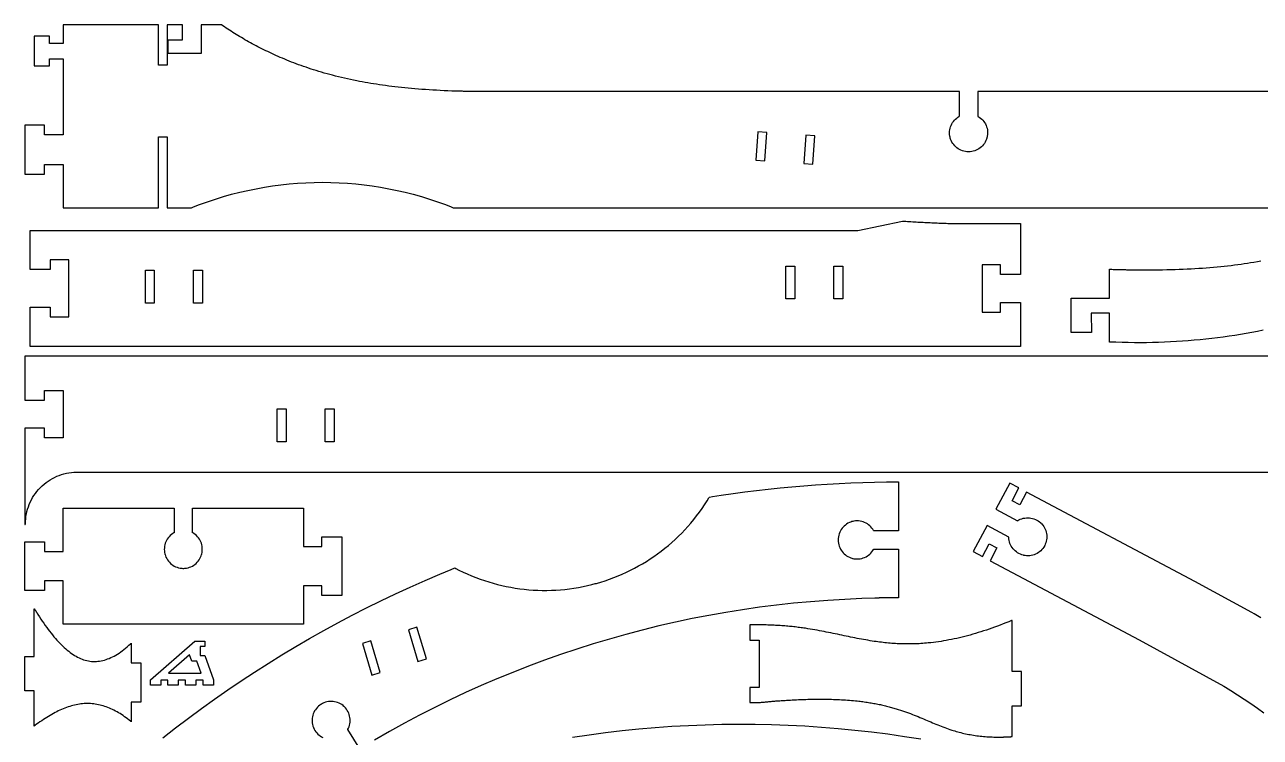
# Model space of a CAD drawing. Extents: x 0 to 398, y 0 to 295.
# Drawn here: x 0 to 257.1, y 146.8 to 295 of the extents above; entities that cross this region are included whole.
import ezdxf

# ---------------------------------------------------------------- set-up
doc = ezdxf.new("R2010")
doc.units = 0
doc.layers.get('0').update_dxf_attribs({"linetype": 'CONTINUOUS'})

msp = doc.modelspace()

# ---------------------------------------------------------------- linework, layer by layer
at = {"color": 0}
for points in [[(279.075, 281.092), (198.343, 281.092), (198.343, 275.974), (198.415, 275.933), (198.628, 275.799), (198.894, 275.601), (199.142, 275.386), (199.368, 275.153), (199.574, 274.904), (199.757, 274.64), (199.917, 274.362), (200.054, 274.074), (200.169, 273.774), (200.258, 273.467), (200.322, 273.151), (200.361, 272.831), (200.374, 272.506), (200.36, 272.179), (200.317, 271.85), (200.268, 271.604), (200.247, 271.522), (200.226, 271.442), (200.149, 271.203), (200.026, 270.894), (199.879, 270.601), (199.711, 270.324), (199.521, 270.063), (199.311, 269.819), (199.083, 269.594), (198.837, 269.388), (198.578, 269.203), (198.301, 269.039), (198.013, 268.897), (197.712, 268.779), (197.401, 268.685), (197.081, 268.617), (196.753, 268.575), (196.501, 268.561), (196.418, 268.561), (196.333, 268.561), (196.082, 268.575), (195.754, 268.617), (195.433, 268.685), (195.122, 268.779), (194.822, 268.897), (194.533, 269.039), (194.258, 269.203), (193.997, 269.388), (193.751, 269.594), (193.524, 269.819), (193.314, 270.063), (193.125, 270.324), (192.956, 270.601), (192.81, 270.894), (192.686, 271.203), (192.61, 271.442), (192.589, 271.522), (192.568, 271.604), (192.518, 271.85), (192.476, 272.179), (192.461, 272.506), (192.474, 272.831), (192.513, 273.151), (192.576, 273.467), (192.667, 273.774), (192.781, 274.074), (192.918, 274.362), (193.079, 274.64), (193.263, 274.904), (193.467, 275.153), (193.693, 275.386), (193.94, 275.601), (194.207, 275.799), (194.419, 275.933), (194.493, 275.974), (194.493, 281.092), (96.4486, 281.092), (96.244, 281.092), (96.0401, 281.093), (95.8367, 281.093), (95.6337, 281.093), (95.4312, 281.094), (95.2294, 281.096), (95.0282, 281.096), (94.8275, 281.097), (94.6272, 281.099), (94.4276, 281.101), (94.2285, 281.103), (94.0299, 281.104), (93.8318, 281.107), (93.6344, 281.11), (93.4375, 281.111), (93.2411, 281.114), (93.0451, 281.117), (92.8499, 281.119), (92.655, 281.124), (92.4608, 281.126), (92.2671, 281.131), (92.0739, 281.133), (91.8813, 281.138), (91.6892, 281.142), (91.4976, 281.146), (91.3065, 281.15), (91.1161, 281.154), (90.9261, 281.16), (90.7368, 281.164), (90.5479, 281.169), (89.7118, 281.193), (88.8865, 281.221), (88.0719, 281.253), (87.2679, 281.287), (86.4742, 281.325), (85.6908, 281.365), (84.9176, 281.41), (84.1546, 281.457), (83.4015, 281.508), (82.6582, 281.563), (81.9246, 281.618), (81.2006, 281.678), (80.4861, 281.742), (79.781, 281.807), (79.085, 281.875), (78.3982, 281.947), (77.7203, 282.021), (77.0514, 282.099), (76.3911, 282.178), (75.7396, 282.26), (75.0965, 282.346), (74.4618, 282.433), (73.8354, 282.524), (73.2172, 282.617), (72.6069, 282.713), (72.0046, 282.811), (71.41, 282.911), (70.8232, 283.014), (70.2439, 283.119), (69.6721, 283.226), (69.1074, 283.336), (68.4469, 283.469), (67.7963, 283.607), (67.1549, 283.746), (66.5226, 283.888), (65.8993, 284.033), (65.2847, 284.181), (64.6789, 284.331), (64.0815, 284.485), (63.4925, 284.64), (62.9115, 284.799), (62.3385, 284.96), (61.7732, 285.122), (61.2156, 285.289), (60.6654, 285.456), (60.1224, 285.626), (59.5865, 285.799), (59.0578, 285.974), (58.5356, 286.151), (58.02, 286.329), (57.511, 286.511), (57.0081, 286.693), (56.5113, 286.878), (56.0203, 287.065), (55.5353, 287.254), (55.0556, 287.444), (54.5814, 287.636), (54.1125, 287.829), (53.6486, 288.025), (53.1894, 288.221), (52.7353, 288.419), (52.2854, 288.619), (51.8522, 288.815), (51.4232, 289.011), (50.9983, 289.21), (50.5774, 289.41), (50.1606, 289.61), (49.7476, 289.813), (49.3386, 290.015), (48.9336, 290.219), (48.5324, 290.425), (48.135, 290.632), (47.7414, 290.84), (47.3514, 291.049), (46.9653, 291.26), (46.5826, 291.471), (46.2037, 291.683), (45.8283, 291.897), (45.4565, 292.112), (45.0881, 292.328), (44.7232, 292.546), (44.3617, 292.764), (44.0035, 292.982), (43.6487, 293.203), (43.2971, 293.424), (42.9489, 293.646), (42.6037, 293.869), (42.2618, 294.094), (41.9231, 294.319), (41.5874, 294.546), (41.2546, 294.772), (40.9249, 295), (40.9243, 295.001), (40.9236, 295.001), (40.9231, 295.001), (40.9217, 295.003), (40.9211, 295.003), (40.9192, 295.004), (40.9185, 295.006), (40.9179, 295.006), (40.9165, 295.006), (40.916, 295.007), (40.9146, 295.007), (40.9139, 295.008), (40.9133, 295.008), (40.9126, 295.008), (40.9121, 295.01), (40.9114, 295.01), (40.9094, 295.011), (40.9087, 295.011), (40.9082, 295.013), (40.9069, 295.013), (40.9063, 295.014), (40.9056, 295.014), (40.9056, 295.014), (36.7017, 295.014), (36.7017, 289.014), (29.8517, 289.014), (29.8517, 291.864), (32.8517, 291.864), (32.8517, 295.014), (29.6744, 295.014), (29.6744, 286.599), (27.8244, 286.599), (27.8244, 295.014), (8.00006, 295.014), (8.00006, 291.099), (5.15001, 291.099), (5.15001, 292.599), (2, 292.599), (2, 286.449), (5.15001, 286.449), (5.15001, 287.949), (8.00006, 287.949), (8.00006, 272.092), (4.15001, 272.092), (4.15001, 274.092), (0, 274.092), (0, 263.942), (4.15001, 263.942), (4.15001, 265.942), (8.00006, 265.942), (8.00006, 256.942), (27.8244, 256.942), (27.8244, 271.686), (29.6744, 271.686), (29.6744, 256.942), (34.7361, 256.942), (35.145, 257.107), (36.3796, 257.582), (38.0344, 258.179), (39.6996, 258.736), (41.3746, 259.251), (43.0586, 259.725), (44.7508, 260.158), (46.4506, 260.55), (48.1569, 260.9), (49.8694, 261.21), (51.5871, 261.478), (53.3093, 261.704), (55.0353, 261.89), (56.7642, 262.035), (58.4954, 262.138), (60.2281, 262.199), (61.9615, 262.219), (63.695, 262.199), (65.4276, 262.138), (67.1589, 262.035), (68.8878, 261.89), (70.6137, 261.704), (72.3358, 261.478), (74.0536, 261.21), (75.7661, 260.9), (77.4725, 260.55), (79.1722, 260.158), (80.8644, 259.725), (82.5483, 259.251), (84.2235, 258.736), (85.8886, 258.179), (87.5435, 257.582), (88.7781, 257.107), (89.1869, 256.942), (279.075, 256.942)], [(257.704, 231.44), (256.535, 231.207), (255.361, 230.983), (254.182, 230.771), (252.999, 230.568), (251.81, 230.378), (250.617, 230.197), (249.419, 230.028), (248.218, 229.869), (247.011, 229.722), (245.8, 229.586), (244.583, 229.461), (243.364, 229.349), (242.139, 229.246), (240.91, 229.156), (239.675, 229.075), (238.436, 229.008), (237.194, 228.951), (235.946, 228.907), (234.694, 228.875), (233.439, 228.854), (232.178, 228.844), (230.912, 228.847), (229.643, 228.862), (228.369, 228.89), (227.092, 228.929), (225.81, 228.981), (225.737, 228.983), (225.737, 234.981), (221.921, 234.981), (221.964, 230.981), (217.737, 230.981), (217.737, 238.131), (221.813, 238.131), (225.737, 238.131), (225.737, 244.133), (225.815, 244.131), (226.036, 244.124), (226.257, 244.117), (226.476, 244.111), (226.696, 244.104), (226.914, 244.099), (227.132, 244.092), (227.35, 244.086), (227.568, 244.081), (227.785, 244.076), (228, 244.071), (228.215, 244.065), (228.431, 244.061), (228.646, 244.057), (228.86, 244.053), (229.074, 244.049), (229.286, 244.044), (229.499, 244.04), (229.71, 244.036), (229.922, 244.033), (230.132, 244.031), (230.343, 244.028), (230.553, 244.025), (230.761, 244.022), (230.971, 244.019), (231.179, 244.017), (231.386, 244.015), (231.593, 244.014), (231.8, 244.011), (232.006, 244.01), (232.211, 244.01), (233.146, 244.006), (234.069, 244.007), (234.982, 244.013), (235.883, 244.021), (236.774, 244.033), (237.654, 244.051), (238.522, 244.072), (239.381, 244.097), (240.228, 244.126), (241.065, 244.16), (241.892, 244.197), (242.708, 244.237), (243.515, 244.283), (244.311, 244.332), (245.097, 244.385), (245.874, 244.442), (246.64, 244.501), (247.397, 244.567), (248.144, 244.635), (248.882, 244.707), (249.611, 244.783), (250.329, 244.862), (251.039, 244.946), (251.74, 245.033), (252.432, 245.125), (253.114, 245.219), (253.789, 245.318), (254.454, 245.421), (255.11, 245.526), (255.758, 245.636), (256.514, 245.771), (257.258, 245.911)], [(327.119, 226.076), (0, 226.076), (0, 216.926), (4.15001, 216.926), (4.15001, 218.926), (8, 218.926), (8, 209.076), (4.15001, 209.076), (4.15001, 211.076), (0, 211.076), (0, 191.121), (0, 191.114), (0.00586, 191.092), (0.02192, 191.068), (0.04579, 191.053), (0.06765, 191.046), (0.07498, 191.046), (0.08225, 191.046), (0.10417, 191.053), (0.12804, 191.068), (0.1441, 191.092), (0.15001, 191.114), (0.15001, 191.121), (0.15001, 191.254), (0.16298, 191.651), (0.20171, 192.178), (0.2659, 192.7), (0.35509, 193.217), (0.46897, 193.728), (0.60726, 194.232), (0.76948, 194.728), (0.9554, 195.215), (1.16455, 195.693), (1.39671, 196.161), (1.65142, 196.617), (1.92833, 197.061), (2.22715, 197.492), (2.54758, 197.908), (2.88911, 198.311), (3.15858, 198.604), (3.25151, 198.699), (3.3444, 198.793), (3.63243, 199.068), (4.02924, 199.415), (4.44108, 199.743), (4.86714, 200.049), (5.30653, 200.333), (5.75836, 200.596), (6.2219, 200.836), (6.69613, 201.053), (7.18033, 201.247), (7.67361, 201.417), (8.17507, 201.564), (8.68392, 201.686), (9.19922, 201.785), (9.72021, 201.857), (10.246, 201.904), (10.6433, 201.924), (10.7758, 201.926), (318.607, 201.926)], [(28.7632, 146.657), (31.4072, 148.722), (34.0786, 150.75), (36.7771, 152.742), (39.5021, 154.696), (42.2532, 156.612), (45.0303, 158.49), (47.8328, 160.332), (50.6603, 162.135), (53.5124, 163.9), (56.3889, 165.626), (59.2893, 167.313), (62.2131, 168.961), (65.1601, 170.569), (68.1299, 172.138), (71.1219, 173.667), (74.136, 175.154), (77.1717, 176.603), (80.2285, 178.01), (83.306, 179.375), (86.404, 180.7), (88.7404, 181.668), (89.5221, 181.983), (89.7338, 181.871), (90.3742, 181.543), (91.2344, 181.125), (92.1029, 180.729), (92.9789, 180.354), (93.8621, 180), (94.7519, 179.668), (95.6483, 179.358), (96.5507, 179.069), (97.4587, 178.803), (98.3718, 178.558), (99.2899, 178.335), (100.212, 178.133), (101.139, 177.956), (102.068, 177.797), (103.002, 177.663), (103.938, 177.55), (104.876, 177.458), (105.817, 177.39), (106.758, 177.343), (107.702, 177.319), (108.646, 177.317), (109.59, 177.337), (110.535, 177.381), (111.479, 177.446), (112.422, 177.533), (113.364, 177.643), (114.305, 177.776), (115.243, 177.932), (116.179, 178.11), (117.113, 178.31), (118.043, 178.533), (118.739, 178.715), (118.969, 178.779), (119.2, 178.844), (119.89, 179.049), (120.802, 179.337), (121.704, 179.649), (122.598, 179.981), (123.481, 180.332), (124.355, 180.706), (125.218, 181.097), (126.071, 181.51), (126.913, 181.943), (127.744, 182.394), (128.563, 182.865), (129.37, 183.356), (130.164, 183.864), (130.947, 184.39), (131.716, 184.935), (132.472, 185.499), (133.215, 186.079), (133.944, 186.676), (134.659, 187.292), (135.359, 187.925), (136.045, 188.574), (136.715, 189.239), (137.37, 189.921), (138.01, 190.618), (138.633, 191.332), (139.24, 192.061), (139.831, 192.806), (140.403, 193.564), (140.96, 194.337), (141.497, 195.126), (142.018, 195.929), (142.397, 196.54), (142.519, 196.746), (143.128, 196.844), (144.957, 197.126), (147.397, 197.482), (149.842, 197.814), (152.288, 198.121), (154.737, 198.403), (157.189, 198.661), (159.643, 198.894), (162.099, 199.103), (164.557, 199.288), (167.017, 199.446), (169.479, 199.581), (171.942, 199.692), (174.406, 199.776), (176.871, 199.837), (179.337, 199.874), (181.188, 199.886), (181.804, 199.886), (181.804, 189.736), (176.685, 189.736), (176.644, 189.81), (176.51, 190.022), (176.314, 190.289), (176.099, 190.535), (175.865, 190.761), (175.615, 190.967), (175.351, 191.15), (175.075, 191.31), (174.785, 191.449), (174.486, 191.563), (174.178, 191.651), (173.864, 191.717), (173.543, 191.756), (173.218, 191.768), (172.89, 191.753), (172.563, 191.711), (172.315, 191.661), (172.235, 191.64), (172.154, 191.619), (171.914, 191.542), (171.607, 191.419), (171.314, 191.272), (171.036, 191.104), (170.775, 190.914), (170.531, 190.704), (170.306, 190.476), (170.1, 190.232), (169.914, 189.971), (169.75, 189.694), (169.608, 189.406), (169.49, 189.106), (169.397, 188.794), (169.329, 188.474), (169.288, 188.146), (169.274, 187.894), (169.274, 187.811), (169.274, 187.728), (169.288, 187.476), (169.329, 187.147), (169.397, 186.828), (169.49, 186.517), (169.608, 186.215), (169.75, 185.926), (169.914, 185.651), (170.1, 185.39), (170.306, 185.146), (170.531, 184.917), (170.775, 184.707), (171.036, 184.518), (171.314, 184.349), (171.607, 184.203), (171.914, 184.079), (172.154, 184.003), (172.235, 183.982), (172.315, 183.961), (172.563, 183.911), (172.89, 183.869), (173.218, 183.854), (173.543, 183.867), (173.864, 183.906), (174.178, 183.969), (174.486, 184.06), (174.785, 184.174), (175.075, 184.311), (175.351, 184.472), (175.615, 184.656), (175.865, 184.861), (176.099, 185.086), (176.314, 185.333), (176.51, 185.6), (176.644, 185.813), (176.685, 185.886), (181.804, 185.886), (181.804, 175.736), (177.804, 175.736), (177.804, 175.7), (176.91, 175.683), (174.228, 175.606), (170.658, 175.451), (167.094, 175.237), (163.538, 174.967), (159.989, 174.636), (156.449, 174.247), (152.918, 173.8), (149.399, 173.296), (145.888, 172.733), (142.389, 172.112), (138.903, 171.435), (135.429, 170.7), (131.969, 169.908), (128.523, 169.061), (125.092, 168.156), (121.677, 167.194), (118.277, 166.178), (114.895, 165.104), (111.531, 163.975), (108.185, 162.79), (104.858, 161.551), (101.55, 160.256), (98.2636, 158.906), (94.9981, 157.501), (91.7544, 156.043), (88.5333, 154.529), (85.3356, 152.961), (82.1618, 151.34), (79.0128, 149.665), (75.889, 147.936), (72.7915, 146.154)], [(257.219, 171.614), (255.842, 172.436), (255.379, 172.706), (243.496, 179.161), (208.503, 197.757), (207.09, 195.097), (205.456, 195.965), (206.869, 198.625), (206.869, 198.625), (204.971, 199.635), (202.079, 194.193), (206.6, 191.79), (206.669, 191.836), (206.889, 191.961), (207.186, 192.104), (207.493, 192.221), (207.804, 192.311), (208.121, 192.375), (208.44, 192.413), (208.761, 192.425), (209.081, 192.411), (209.399, 192.371), (209.712, 192.306), (210.021, 192.215), (210.322, 192.099), (210.615, 191.957), (210.897, 191.79), (211.167, 191.6), (211.361, 191.44), (211.424, 191.383), (211.485, 191.326), (211.661, 191.147), (211.874, 190.894), (212.064, 190.628), (212.231, 190.347), (212.372, 190.057), (212.489, 189.758), (212.581, 189.451), (212.647, 189.138), (212.689, 188.821), (212.704, 188.5), (212.694, 188.179), (212.657, 187.858), (212.594, 187.539), (212.504, 187.224), (212.386, 186.915), (212.281, 186.686), (212.242, 186.612), (212.203, 186.539), (212.072, 186.324), (211.881, 186.053), (211.671, 185.801), (211.442, 185.571), (211.197, 185.361), (210.936, 185.172), (210.663, 185.007), (210.376, 184.862), (210.079, 184.743), (209.772, 184.647), (209.46, 184.576), (209.139, 184.532), (208.815, 184.513), (208.487, 184.521), (208.158, 184.557), (207.911, 184.601), (207.829, 184.621), (207.749, 184.64), (207.507, 184.712), (207.197, 184.829), (206.901, 184.969), (206.621, 185.133), (206.356, 185.318), (206.108, 185.522), (205.878, 185.746), (205.667, 185.987), (205.476, 186.244), (205.307, 186.517), (205.16, 186.803), (205.036, 187.1), (204.936, 187.41), (204.861, 187.729), (204.814, 188.057), (204.794, 188.307), (204.793, 188.39), (200.272, 190.793), (197.392, 185.372), (199.29, 184.364), (200.693, 187.003), (202.326, 186.135), (200.925, 183.496), (231.922, 167.024), (249.539, 157.383), (249.894, 157.165), (250.957, 156.506), (252.362, 155.611), (253.757, 154.7), (255.139, 153.772), (256.51, 152.829), (257.868, 151.868)], [(69.7207, 144.319), (67.2235, 148.34), (67.2235, 148.34), (67.264, 148.414), (67.3736, 148.64), (67.4965, 148.947), (67.5925, 149.261), (67.6617, 149.578), (67.7043, 149.899), (67.7206, 150.219), (67.7108, 150.539), (67.6753, 150.858), (67.6142, 151.172), (67.5278, 151.481), (67.4164, 151.782), (67.2801, 152.075), (67.1194, 152.357), (66.9344, 152.628), (66.7253, 152.885), (66.5531, 153.068), (66.4925, 153.125), (66.4318, 153.183), (66.2401, 153.346), (65.9736, 153.543), (65.6946, 153.714), (65.4047, 153.861), (65.1056, 153.982), (64.7989, 154.079), (64.4862, 154.15), (64.1693, 154.196), (63.8497, 154.215), (63.5292, 154.21), (63.2093, 154.178), (62.8917, 154.119), (62.5779, 154.035), (62.2699, 153.924), (61.969, 153.786), (61.7482, 153.665), (61.6771, 153.621), (61.606, 153.576), (61.3999, 153.432), (61.1429, 153.224), (60.9068, 152.997), (60.6919, 152.753), (60.4989, 152.494), (60.3285, 152.221), (60.1811, 151.936), (60.0572, 151.642), (59.9576, 151.337), (59.8829, 151.025), (59.8335, 150.707), (59.81, 150.386), (59.8131, 150.061), (59.8432, 149.735), (59.9011, 149.408), (59.9622, 149.165), (59.9871, 149.085), (60.0119, 149.004), (60.1001, 148.769), (60.2375, 148.468), (60.3978, 148.182), (60.5796, 147.913), (60.7817, 147.661), (61.0026, 147.428), (61.2413, 147.214), (61.4958, 147.019), (61.7654, 146.846), (62.0483, 146.696)], [(186.511, 146.328), (183.075, 146.874), (179.632, 147.367), (176.185, 147.807), (172.733, 148.194), (169.279, 148.529), (165.821, 148.81), (162.361, 149.039), (158.9, 149.215), (155.436, 149.337), (151.974, 149.408), (148.51, 149.425), (145.047, 149.39), (141.586, 149.303), (138.128, 149.161), (134.671, 148.968), (131.218, 148.722), (127.768, 148.424), (124.322, 148.072), (120.882, 147.669), (117.447, 147.214), (114.018, 146.706)]]:
    msp.add_lwpolyline(points, dxfattribs=at)
for points in [[(154.421, 272.571), (152.575, 272.697), (152.176, 266.828), (154.022, 266.701), (154.421, 272.571)], [(164.397, 271.893), (162.551, 272.018), (162.153, 266.149), (163.999, 266.024), (164.397, 271.893)], [(193.636, 253.639), (207.217, 253.639), (207.217, 243.076), (203.067, 243.076), (203.067, 245.076), (199.217, 245.076), (199.217, 235.226), (203.067, 235.226), (203.067, 237.226), (207.217, 237.226), (207.217, 228.076), (1.16341, 228.076), (1.16341, 236.226), (5.31342, 236.226), (5.31342, 234.226), (9.16342, 234.226), (9.16342, 246.076), (5.31342, 246.076), (5.31342, 244.076), (1.16341, 244.076), (1.16341, 252.226), (173.344, 252.226), (182.64, 254.151), (182.642, 254.151), (182.642, 254.151), (182.642, 254.151), (182.643, 254.151), (182.643, 254.151), (182.643, 254.151), (182.644, 254.151), (182.644, 254.151), (182.644, 254.151), (182.644, 254.151), (182.644, 254.151), (182.646, 254.151), (182.646, 254.151), (182.646, 254.151), (182.647, 254.151), (182.647, 254.151), (182.647, 254.151), (182.649, 254.151), (182.649, 254.151), (182.649, 254.151), (182.649, 254.151), (182.65, 254.151), (182.65, 254.151), (182.65, 254.151), (182.651, 254.151), (182.651, 254.151), (183.004, 254.128), (183.357, 254.106), (183.712, 254.083), (184.068, 254.061), (184.424, 254.039), (184.782, 254.018), (185.139, 253.997), (185.499, 253.978), (185.858, 253.957), (186.219, 253.938), (186.582, 253.919), (186.944, 253.9), (187.308, 253.882), (187.672, 253.864), (188.039, 253.847), (188.406, 253.831), (188.772, 253.814), (189.14, 253.797), (189.51, 253.782), (189.881, 253.767), (190.251, 253.753), (190.624, 253.737), (190.997, 253.724), (191.371, 253.711), (191.746, 253.697), (192.122, 253.685), (192.499, 253.674), (192.876, 253.661), (193.256, 253.65), (193.636, 253.639)], [(158.388, 244.797), (160.237, 244.797), (160.237, 237.947), (158.388, 237.947), (158.388, 244.797)], [(168.388, 244.797), (170.237, 244.797), (170.237, 237.947), (168.388, 237.947), (168.388, 244.797)], [(25.1186, 243.914), (26.9686, 243.914), (26.9686, 237.064), (25.1186, 237.064), (25.1186, 243.914)], [(35.1186, 243.914), (36.9686, 243.914), (36.9686, 237.064), (35.1186, 237.064), (35.1186, 243.914)], [(52.5363, 215.107), (54.3861, 215.107), (54.3861, 208.257), (52.5363, 208.257), (52.5363, 215.107)], [(62.5362, 215.107), (64.3861, 215.107), (64.3861, 208.257), (62.5362, 208.257), (62.5362, 215.107)], [(58.0074, 178.276), (58.0074, 170.276), (8, 170.276), (8, 179.276), (4.15001, 179.276), (4.15001, 177.276), (0, 177.276), (0, 187.426), (4.15001, 187.426), (4.15001, 185.426), (8, 185.426), (8, 194.426), (31.0786, 194.426), (31.0786, 189.308), (31.0054, 189.267), (30.7929, 189.133), (30.5262, 188.936), (30.2796, 188.721), (30.0533, 188.487), (29.8482, 188.239), (29.665, 187.975), (29.5042, 187.697), (29.3664, 187.408), (29.2525, 187.108), (29.1629, 186.801), (29.0983, 186.486), (29.0596, 186.165), (29.0471, 185.84), (29.0618, 185.514), (29.1039, 185.185), (29.1535, 184.939), (29.1746, 184.857), (29.1956, 184.776), (29.2724, 184.536), (29.3951, 184.229), (29.5417, 183.936), (29.7106, 183.658), (29.9004, 183.397), (30.11, 183.154), (30.3381, 182.929), (30.5832, 182.722), (30.8442, 182.538), (31.1197, 182.374), (31.4083, 182.232), (31.7089, 182.114), (32.02, 182.019), (32.3403, 181.951), (32.6686, 181.91), (32.9199, 181.896), (33.0038, 181.896), (33.0874, 181.896), (33.3386, 181.91), (33.6669, 181.951), (33.9874, 182.019), (34.2985, 182.114), (34.599, 182.232), (34.8876, 182.374), (35.1631, 182.538), (35.424, 182.722), (35.6692, 182.929), (35.8972, 183.154), (36.1069, 183.397), (36.2968, 183.658), (36.4656, 183.936), (36.6121, 184.229), (36.7349, 184.536), (36.8118, 184.776), (36.8328, 184.857), (36.8539, 184.939), (36.9033, 185.185), (36.9456, 185.514), (36.9601, 185.84), (36.9476, 186.165), (36.9089, 186.486), (36.8444, 186.801), (36.7549, 187.108), (36.6408, 187.408), (36.5032, 187.697), (36.3424, 187.975), (36.159, 188.239), (35.9539, 188.487), (35.7278, 188.721), (35.481, 188.936), (35.2144, 189.133), (35.0018, 189.268), (34.9286, 189.308), (34.9286, 194.426), (58.0074, 194.426), (58.0074, 186.426), (61.8574, 186.426), (61.8574, 188.426), (66.0074, 188.426), (66.0074, 176.276), (61.8574, 176.276), (61.8574, 178.276), (58.0074, 178.276)], [(22.15, 166.322), (22.15, 162.225), (24.15, 162.225), (24.15, 154.075), (22.15, 154.075), (22.15, 149.992), (22.146, 149.994), (22.1378, 150.001), (22.1338, 150.004), (22.1296, 150.008), (22.1256, 150.011), (22.1215, 150.015), (22.1174, 150.018), (22.1133, 150.021), (22.1092, 150.025), (22.1051, 150.028), (22.1011, 150.032), (22.0969, 150.035), (22.0929, 150.038), (22.0888, 150.042), (22.0807, 150.047), (22.0765, 150.051), (22.0725, 150.054), (22.0685, 150.058), (22.0643, 150.061), (22.0603, 150.065), (22.0561, 150.068), (22.0521, 150.071), (22.0439, 150.078), (22.0399, 150.082), (22.0357, 150.085), (22.0317, 150.087), (22.0276, 150.092), (21.7175, 150.34), (21.4067, 150.582), (21.095, 150.814), (20.7825, 151.039), (20.4694, 151.256), (20.1554, 151.464), (19.8406, 151.665), (19.525, 151.856), (19.2086, 152.039), (18.8913, 152.214), (18.5732, 152.379), (18.2542, 152.536), (17.9343, 152.685), (17.6135, 152.824), (17.2919, 152.953), (16.9693, 153.074), (16.6458, 153.185), (16.3214, 153.288), (15.996, 153.379), (15.6697, 153.462), (15.3425, 153.536), (15.0142, 153.6), (14.685, 153.654), (14.3547, 153.697), (14.0235, 153.732), (13.6913, 153.756), (13.358, 153.769), (13.0236, 153.774), (12.6882, 153.767), (12.3517, 153.749), (12.0245, 153.722), (11.6962, 153.686), (11.3669, 153.64), (11.0365, 153.586), (10.7051, 153.522), (10.3727, 153.449), (10.0392, 153.367), (9.70486, 153.275), (9.36947, 153.174), (9.0331, 153.065), (8.69581, 152.947), (8.35753, 152.821), (8.01839, 152.686), (7.67828, 152.543), (7.33724, 152.39), (6.99533, 152.231), (6.6525, 152.063), (6.30886, 151.886), (5.96431, 151.703), (5.61893, 151.511), (5.27268, 151.311), (4.92557, 151.104), (4.57769, 150.889), (4.22894, 150.667), (3.87944, 150.436), (3.52919, 150.2), (3.17811, 149.956), (2.82628, 149.704), (2.47368, 149.446), (2.12039, 149.181), (2.11637, 149.178), (2.11236, 149.175), (2.09229, 149.16), (2.08826, 149.156), (2.06418, 149.138), (2.06017, 149.135), (2.05615, 149.132), (2.05219, 149.129), (2.04015, 149.119), (2.03614, 149.117), (2.01606, 149.101), (2.01204, 149.099), (2, 149.089), (2, 156.444), (0, 156.444), (0, 163.594), (2, 163.594), (2, 173.508), (2.03564, 173.45), (2.03956, 173.443), (2.05143, 173.424), (2.05539, 173.417), (2.08708, 173.365), (2.09099, 173.358), (2.11079, 173.326), (2.11475, 173.319), (2.11871, 173.313), (2.13911, 173.279), (2.1799, 173.212), (2.20025, 173.179), (2.22065, 173.146), (2.24104, 173.112), (2.26144, 173.079), (2.28185, 173.046), (2.32264, 172.979), (2.36344, 172.913), (2.38385, 172.879), (2.40424, 172.847), (2.44504, 172.781), (2.48583, 172.715), (2.50624, 172.682), (2.52664, 172.65), (2.54704, 172.617), (2.56743, 172.585), (2.58789, 172.551), (2.60829, 172.519), (2.62869, 172.487), (2.64908, 172.454), (2.66954, 172.422), (2.68994, 172.39), (2.71035, 172.357), (2.73079, 172.325), (2.75119, 172.293), (3.05382, 171.821), (3.35672, 171.358), (3.65983, 170.907), (3.96317, 170.465), (4.26676, 170.033), (4.57058, 169.611), (4.87462, 169.2), (5.17893, 168.8), (5.48346, 168.411), (5.78825, 168.033), (6.09321, 167.665), (6.39844, 167.31), (6.70389, 166.965), (7.00956, 166.633), (7.31543, 166.313), (7.62158, 166.003), (7.9279, 165.707), (8.23449, 165.422), (8.54124, 165.15), (8.84825, 164.89), (9.15549, 164.643), (9.46289, 164.408), (9.77056, 164.188), (10.0784, 163.979), (10.3864, 163.785), (10.6948, 163.603), (11.0033, 163.435), (11.3119, 163.282), (11.6208, 163.142), (11.9299, 163.015), (12.26, 162.896), (12.5906, 162.794), (12.9215, 162.708), (13.2528, 162.639), (13.5845, 162.586), (13.9167, 162.55), (14.2492, 162.529), (14.5821, 162.524), (14.9154, 162.535), (15.2493, 162.561), (15.5833, 162.603), (15.9181, 162.661), (16.2531, 162.733), (16.5886, 162.821), (16.9246, 162.925), (17.261, 163.043), (17.5978, 163.175), (17.935, 163.324), (18.2728, 163.485), (18.611, 163.663), (18.9497, 163.853), (19.2889, 164.058), (19.6285, 164.278), (19.9686, 164.511), (20.3092, 164.758), (20.6503, 165.019), (20.9918, 165.294), (21.3339, 165.583), (21.6765, 165.885), (22.0196, 166.2), (22.0237, 166.204), (22.0279, 166.208), (22.0322, 166.212), (22.0364, 166.215), (22.0449, 166.224), (22.049, 166.228), (22.0532, 166.232), (22.0574, 166.236), (22.0617, 166.24), (22.0658, 166.243), (22.07, 166.247), (22.0743, 166.251), (22.0785, 166.256), (22.0826, 166.26), (22.0869, 166.264), (22.0911, 166.267), (22.0953, 166.271), (22.0994, 166.275), (22.1037, 166.279), (22.1079, 166.283), (22.1121, 166.288), (22.1164, 166.29), (22.1206, 166.294), (22.129, 166.303), (22.1332, 166.307), (22.1374, 166.311), (22.1417, 166.315), (22.15, 166.322)], [(152.939, 170.131), (150.864, 170.131), (150.864, 166.981), (152.864, 166.981), (152.864, 157.131), (150.864, 157.131), (150.864, 153.981), (152.943, 153.981), (152.944, 153.981), (152.944, 153.981), (152.944, 153.981), (152.944, 153.981), (152.944, 153.981), (152.944, 153.981), (152.946, 153.981), (152.946, 153.981), (152.946, 153.981), (152.946, 153.981), (152.946, 153.981), (152.946, 153.981), (152.947, 153.981), (152.947, 153.981), (152.947, 153.981), (152.947, 153.981), (152.947, 153.981), (152.949, 153.981), (153.14, 154.003), (153.336, 154.024), (153.539, 154.046), (153.744, 154.068), (153.957, 154.089), (154.172, 154.111), (154.394, 154.132), (154.619, 154.154), (154.85, 154.175), (155.085, 154.197), (155.324, 154.218), (155.568, 154.239), (155.815, 154.26), (156.067, 154.281), (156.324, 154.301), (156.583, 154.321), (156.847, 154.342), (157.115, 154.361), (157.388, 154.381), (157.663, 154.4), (157.943, 154.418), (158.225, 154.436), (158.511, 154.454), (158.801, 154.472), (159.094, 154.489), (159.392, 154.506), (159.69, 154.521), (159.993, 154.536), (160.3, 154.551), (160.608, 154.567), (160.993, 154.583), (161.382, 154.599), (161.774, 154.612), (162.169, 154.626), (162.567, 154.639), (162.968, 154.649), (163.372, 154.658), (163.778, 154.665), (164.186, 154.672), (164.597, 154.676), (165.008, 154.679), (165.422, 154.681), (165.836, 154.681), (166.253, 154.678), (166.668, 154.674), (167.086, 154.668), (167.503, 154.66), (167.921, 154.649), (168.337, 154.638), (168.754, 154.622), (169.171, 154.606), (169.586, 154.587), (170, 154.565), (170.414, 154.542), (170.825, 154.517), (171.236, 154.487), (171.643, 154.457), (172.049, 154.424), (172.453, 154.388), (172.853, 154.349), (173.251, 154.307), (173.549, 154.274), (173.844, 154.239), (174.139, 154.203), (174.431, 154.164), (174.721, 154.125), (175.01, 154.085), (175.296, 154.042), (175.581, 153.999), (175.862, 153.953), (176.144, 153.906), (176.424, 153.858), (176.7, 153.808), (176.975, 153.758), (177.249, 153.706), (177.519, 153.651), (177.788, 153.597), (178.056, 153.54), (178.319, 153.483), (178.583, 153.425), (178.843, 153.365), (179.103, 153.303), (179.358, 153.24), (179.612, 153.178), (179.865, 153.112), (180.115, 153.046), (180.364, 152.979), (180.61, 152.911), (180.853, 152.842), (181.094, 152.771), (181.333, 152.699), (181.781, 152.56), (182.219, 152.418), (182.653, 152.274), (183.079, 152.126), (183.499, 151.976), (183.913, 151.825), (184.321, 151.671), (184.724, 151.517), (185.121, 151.36), (185.515, 151.203), (185.904, 151.044), (186.289, 150.886), (186.669, 150.726), (187.049, 150.568), (187.424, 150.41), (187.796, 150.253), (188.165, 150.096), (188.533, 149.939), (188.9, 149.785), (189.265, 149.632), (189.629, 149.482), (189.993, 149.333), (190.356, 149.188), (190.719, 149.044), (191.082, 148.904), (191.446, 148.767), (191.811, 148.633), (192.178, 148.504), (192.546, 148.378), (192.915, 148.257), (193.226, 148.16), (193.54, 148.064), (193.856, 147.972), (194.172, 147.885), (194.49, 147.8), (194.811, 147.718), (195.133, 147.639), (195.458, 147.564), (195.785, 147.493), (196.112, 147.424), (196.443, 147.358), (196.776, 147.297), (197.11, 147.239), (197.447, 147.185), (197.786, 147.133), (198.126, 147.086), (198.471, 147.042), (198.815, 147), (199.164, 146.964), (199.514, 146.931), (199.867, 146.9), (200.222, 146.874), (200.579, 146.851), (200.939, 146.832), (201.301, 146.817), (201.667, 146.806), (202.035, 146.797), (202.406, 146.793), (202.778, 146.793), (203.154, 146.797), (203.532, 146.804), (203.593, 146.806), (203.654, 146.807), (203.715, 146.808), (203.776, 146.811), (203.837, 146.813), (203.899, 146.814), (203.96, 146.817), (204.021, 146.818), (204.082, 146.821), (204.143, 146.824), (204.204, 146.825), (204.267, 146.828), (204.328, 146.831), (204.389, 146.833), (204.451, 146.836), (204.513, 146.839), (204.575, 146.842), (204.636, 146.846), (204.699, 146.849), (204.761, 146.851), (204.822, 146.856), (204.885, 146.858), (204.947, 146.862), (205.01, 146.865), (205.072, 146.869), (205.135, 146.874), (205.197, 146.878), (205.26, 146.882), (205.322, 146.886), (205.385, 146.89), (205.447, 146.894), (205.447, 146.894), (205.449, 146.894), (205.449, 146.894), (205.449, 146.894), (205.449, 146.894), (205.45, 146.894), (205.45, 146.894), (205.45, 146.894), (205.451, 146.894), (205.451, 146.894), (205.451, 146.894), (205.451, 146.894), (205.453, 146.894), (205.453, 146.894), (205.453, 146.894), (205.454, 146.894), (205.454, 146.894), (205.454, 146.894), (205.454, 146.894), (205.454, 153.282), (207.454, 153.282), (207.454, 160.432), (205.454, 160.432), (205.454, 171.076), (205.451, 171.075), (205.447, 171.074), (205.44, 171.071), (205.438, 171.069), (205.433, 171.068), (205.431, 171.067), (205.426, 171.065), (205.424, 171.064), (205.419, 171.063), (205.417, 171.061), (205.413, 171.06), (205.41, 171.058), (205.406, 171.057), (205.403, 171.056), (205.399, 171.054), (205.396, 171.053), (205.392, 171.051), (205.389, 171.05), (205.382, 171.047), (205.378, 171.046), (205.375, 171.044), (205.371, 171.043), (205.368, 171.042), (205.364, 171.04), (205.361, 171.038), (205.358, 171.036), (205.354, 171.035), (205.351, 171.033), (204.761, 170.792), (204.174, 170.554), (203.589, 170.324), (203.006, 170.099), (202.424, 169.881), (201.844, 169.668), (201.268, 169.461), (200.693, 169.261), (200.119, 169.067), (199.549, 168.878), (198.979, 168.696), (198.413, 168.519), (197.847, 168.35), (197.285, 168.186), (196.724, 168.028), (196.164, 167.876), (195.607, 167.732), (195.053, 167.593), (194.5, 167.46), (193.949, 167.335), (193.4, 167.214), (192.853, 167.101), (192.308, 166.993), (191.765, 166.893), (191.225, 166.799), (190.686, 166.711), (190.15, 166.629), (189.615, 166.554), (189.083, 166.486), (188.553, 166.424), (188.025, 166.369), (187.638, 166.333), (187.253, 166.3), (186.868, 166.271), (186.486, 166.246), (186.103, 166.224), (185.722, 166.206), (185.342, 166.19), (184.962, 166.179), (184.585, 166.171), (184.207, 166.165), (183.831, 166.164), (183.454, 166.165), (183.079, 166.171), (182.706, 166.179), (182.332, 166.19), (181.958, 166.204), (181.586, 166.221), (181.215, 166.242), (180.844, 166.265), (180.474, 166.292), (180.104, 166.321), (179.735, 166.353), (179.365, 166.388), (178.997, 166.425), (178.629, 166.465), (178.263, 166.508), (177.894, 166.554), (177.528, 166.603), (177.161, 166.654), (176.796, 166.708), (176.349, 166.776), (175.903, 166.849), (175.457, 166.924), (175.011, 167.001), (174.564, 167.082), (174.117, 167.165), (173.669, 167.251), (173.221, 167.339), (172.772, 167.428), (172.322, 167.518), (171.872, 167.611), (171.421, 167.704), (170.967, 167.799), (170.513, 167.893), (170.056, 167.989), (169.599, 168.086), (169.139, 168.182), (168.678, 168.278), (168.214, 168.374), (167.749, 168.469), (167.281, 168.564), (166.81, 168.657), (166.337, 168.75), (165.862, 168.84), (165.383, 168.931), (164.903, 169.018), (164.418, 169.104), (163.932, 169.188), (163.44, 169.268), (162.947, 169.347), (162.449, 169.422), (162.153, 169.465), (161.856, 169.508), (161.557, 169.549), (161.257, 169.589), (160.956, 169.626), (160.653, 169.664), (160.349, 169.7), (160.043, 169.735), (159.735, 169.768), (159.426, 169.8), (159.117, 169.832), (158.806, 169.861), (158.493, 169.889), (158.179, 169.915), (157.862, 169.94), (157.546, 169.964), (157.226, 169.986), (156.907, 170.007), (156.585, 170.026), (156.261, 170.044), (155.936, 170.06), (155.61, 170.075), (155.282, 170.087), (154.953, 170.099), (154.621, 170.108), (154.288, 170.117), (153.953, 170.122), (153.617, 170.126), (153.279, 170.129), (152.939, 170.131)], [(83.5864, 163.074), (81.6325, 169.639), (79.8593, 169.111), (81.8132, 162.546), (83.5864, 163.074)], [(28.3, 157.608), (26.15, 157.608), (26.15, 158.718), (35.3771, 166.758), (37.4801, 166.758), (37.4801, 165.608), (36.4801, 165.608), (36.4801, 163.758), (37.4578, 163.758), (39.3001, 158.697), (39.3001, 157.608), (37.15, 157.608), (37.15, 158.608), (35.6335, 158.608), (35.6335, 157.608), (33.4833, 157.608), (33.4833, 158.608), (31.9668, 158.608), (31.9668, 157.608), (29.8167, 157.608), (29.8167, 158.608), (28.3, 158.608), (28.3, 157.608)], [(70.2747, 166.258), (72.2286, 159.693), (74.0018, 160.221), (72.0479, 166.786), (70.2747, 166.258)], [(34.3229, 163.917), (29.8958, 160.058), (36.7293, 160.058), (35.8011, 162.608), (34.7989, 162.608), (34.3229, 163.917)]]:
    msp.add_lwpolyline(points, close=True, dxfattribs=at)

doc.saveas('drawing.dxf')
